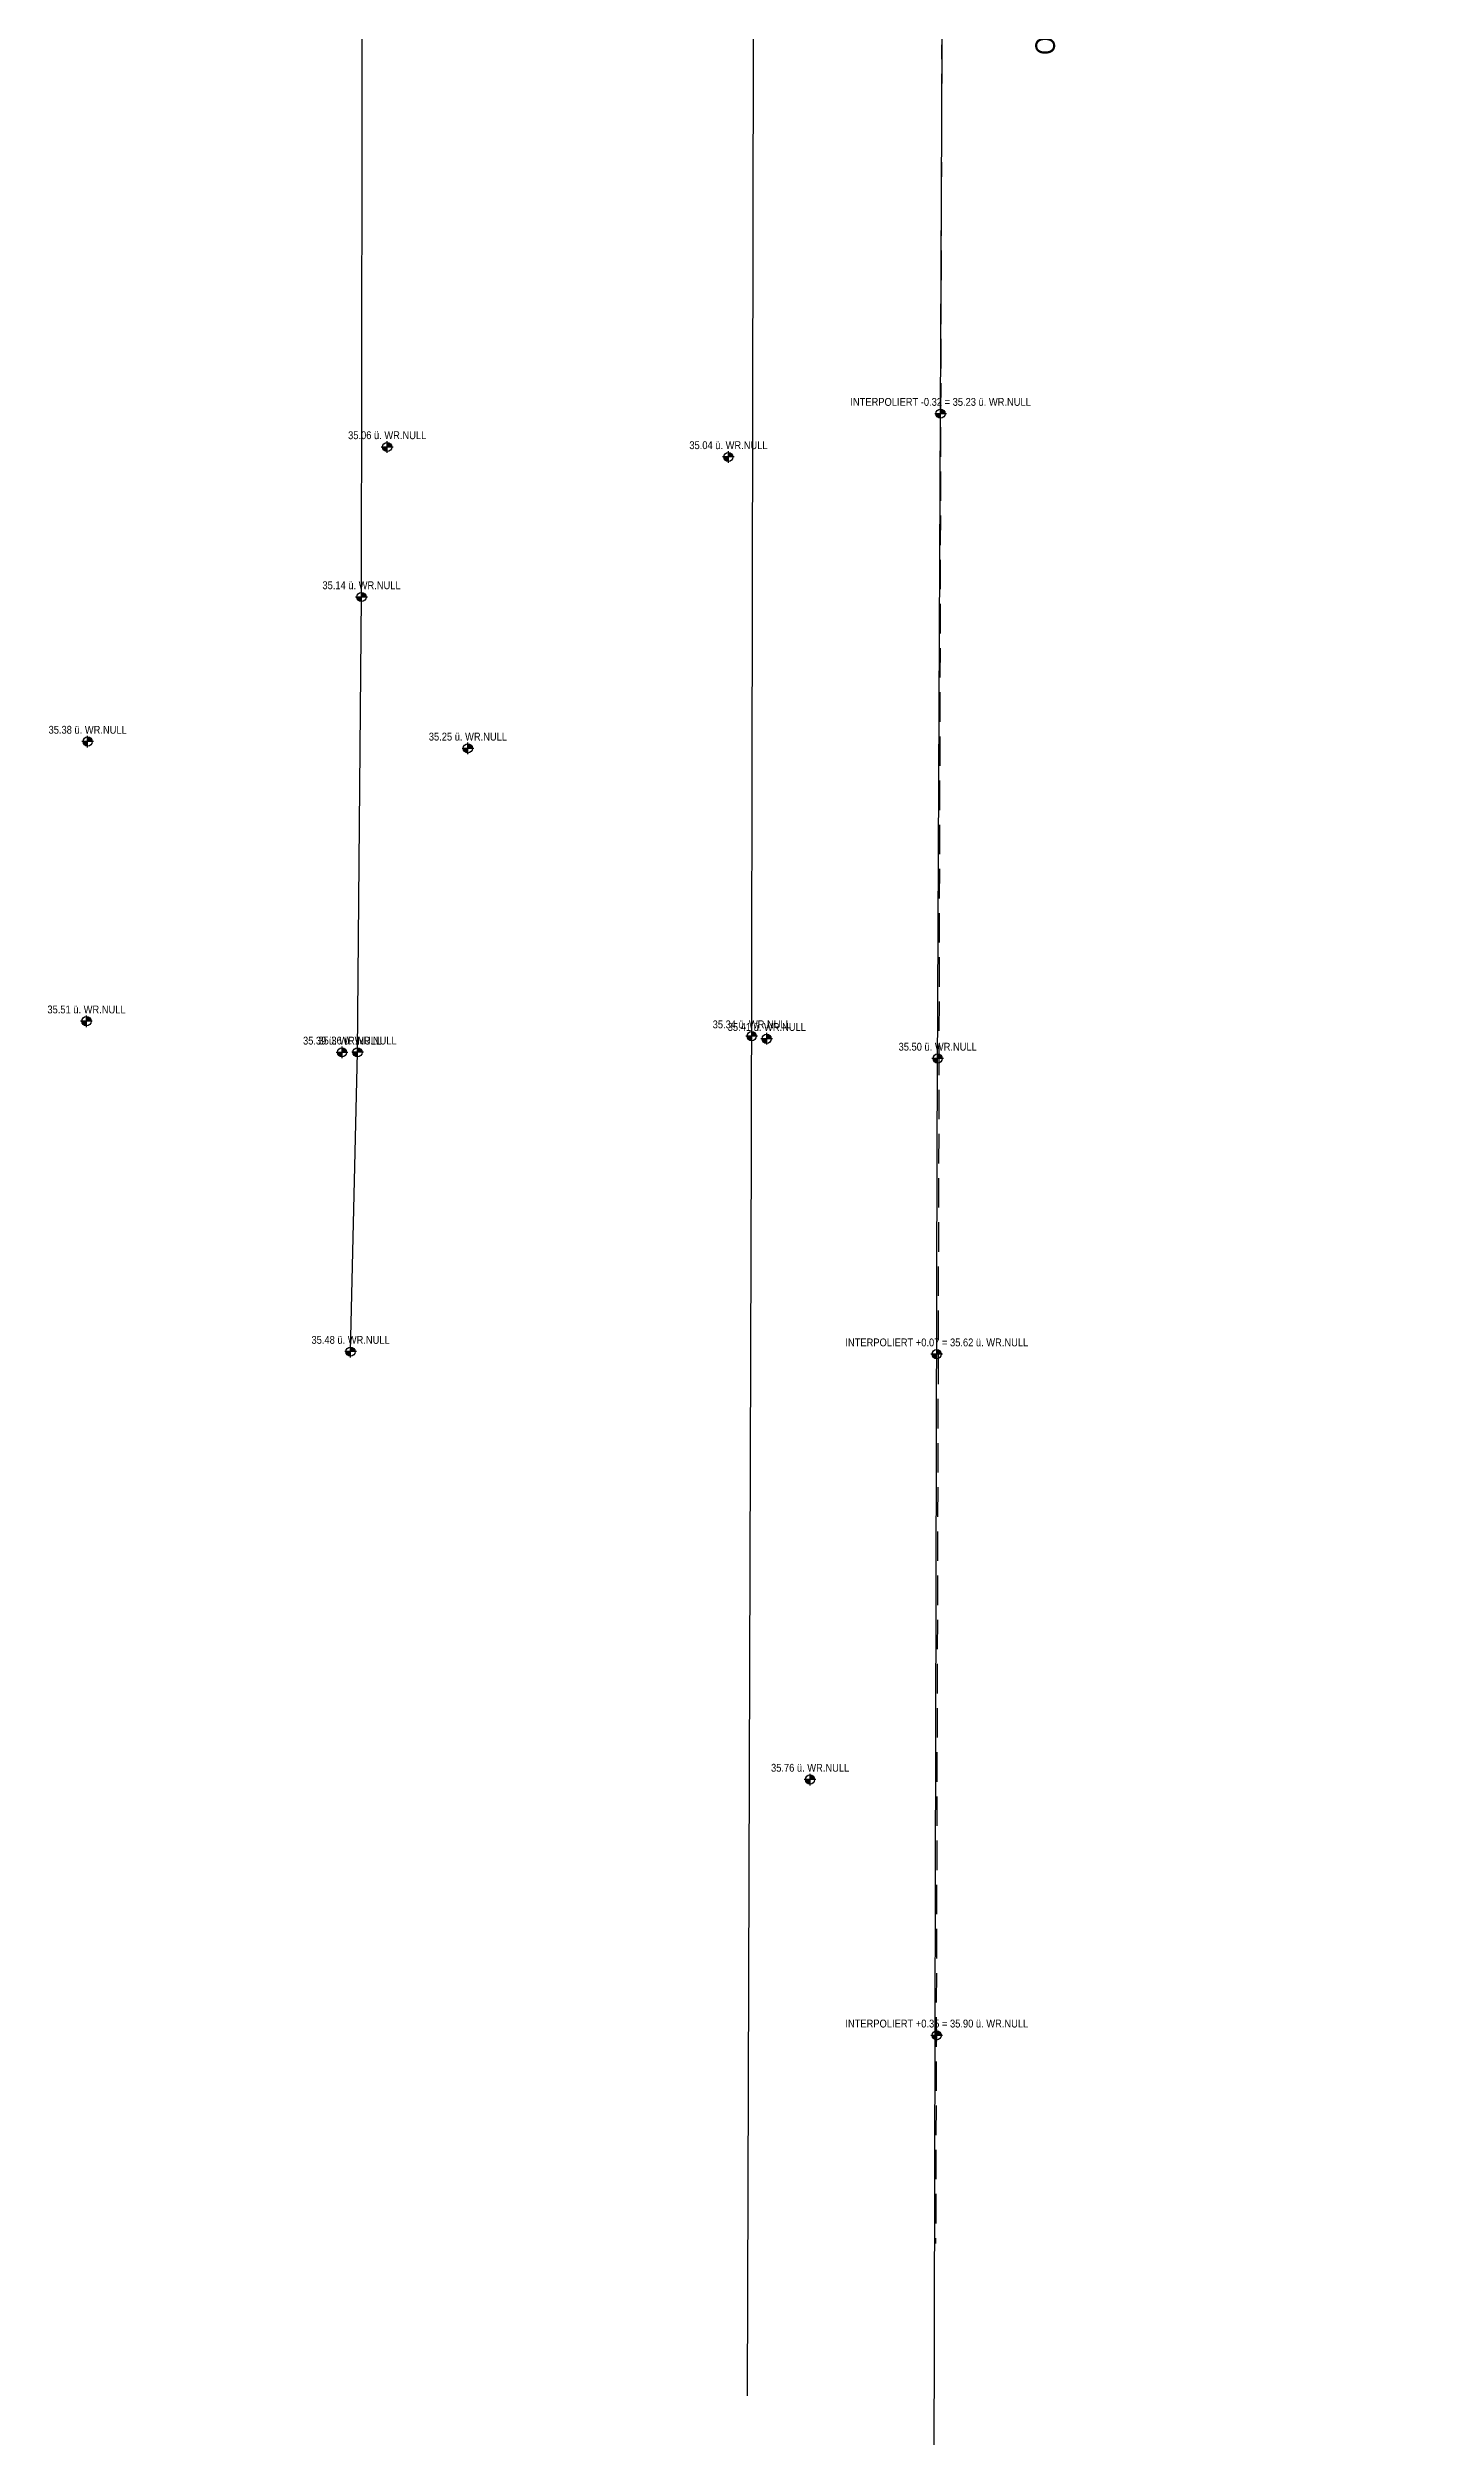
# Model space of a CAD drawing. Header units: millimetres. Extents: x 2639 to 2717, y 1476 to 1588.
# Drawn here: x 2639.19 to 2656.85, y 1497.49 to 1527.91 of the extents above; entities that cross this region are included whole.
import ezdxf
from ezdxf.enums import TextEntityAlignment as Align

# ---------------------------------------------------------------- set-up
doc = ezdxf.new("R2010")
doc.units = ezdxf.units.MM
doc.linetypes.add('HIDDEN2', pattern=[0.1875, 0.125, -0.0625])
doc.layers.add('00_HLP-G00-LEG-M0', color=6, linetype='Continuous', plot=False)
for name, color, linetype in [('01-BFL-G00-LEG-M0', 10, 'Continuous'), ('01-SYM-G00-Leg-M0', 8, 'Continuous'), ('01-TXT---------M0', 1, 'Continuous'), ('02-TWB-G00-LEG-M0', 5, 'Continuous'), ('09-SYM-G00-LEG-GEHSTEIG', 8, 'Continuous'), ('09-TXT-G00-LEG-M0', 8, 'Continuous')]:
    doc.layers.add(name, color=color, linetype=linetype)
doc.styles.add('ARIAL', font='arial.ttf', dxfattribs={"width": 0.85})

# ---------------------------------------------------------------- blocks, each defined once
blk = doc.blocks.new('01-HK1')
for p, q in [((-0.001, -0.074), (-0.001, 0.074)), ((0.074, 0), (-0.075, 0))]:
    blk.add_line(p, q)
blk.add_circle((-0.001, 0), 0.0586)
for points in [[(-0.001, 0.059), (0.041, 0.041), (-0.001, 0)], [(-0.001, 0), (0.058, 0), (0.041, 0.041)], [(-0.059, 0), (-0.042, -0.041), (-0.001, 0)], [(-0.042, -0.041), (-0.001, -0.059), (-0.001, 0)]]:
    blk.add_solid(points)
at = {"layer": '01-TXT---------M0', "color": 8, "style": 'ARIAL', "width": 0.85}
blk.add_attdef('HEIGHT', text='', height=0.1, dxfattribs=at).set_placement((0, 0.2), align=Align.TOP_CENTER)

msp = doc.modelspace()

# ---------------------------------------------------------------- linework, layer by layer
at = {"layer": '01-BFL-G00-LEG-M0', "linetype": 'HIDDEN2', "ltscale": 3}
msp.add_lwpolyline([(2650.718, 1581.1278), (2650.6785, 1550.8461), (2650.6784, 1550.7161), (2650.5861, 1532.6352), (2650.4966, 1499.9397)], dxfattribs=at)
at = {"layer": '02-TWB-G00-LEG-M0'}
msp.add_lwpolyline([(2650.4322, 1476.4136), (2650.518, 1513.8954), (2650.6017, 1532.5958), (2661.4512, 1532.669), (2661.2982, 1519.366), (2666.1498, 1519.3369), (2666.2258, 1523.2531), (2677.5891, 1523.2359), (2677.5891, 1523.2359), (2677.5741, 1511.5192), (2666.1411, 1511.5577), (2666.1845, 1515.6763), (2661.285, 1515.6906), (2661.2477, 1500.1887)], dxfattribs=at)
at = {"layer": '09-SYM-G00-LEG-GEHSTEIG'}
for points in [[(2648.1003, 1498.0022), (2648.1521, 1513.9023), (2648.1826, 1532.678), (2648.1991, 1550.7037), (2648.2273, 1565.7978)], [(2643.0436, 1511.3003), (2643.1322, 1515.1117), (2643.1826, 1520.9103), (2643.1982, 1532.5293), (2643.247, 1550.4258), (2643.2372, 1564.9723)]]:
    msp.add_lwpolyline(points, dxfattribs=at)

# ---------------------------------------------------------------- block references
at = {"layer": '00_HLP-G00-LEG-M0', "rotation": 4.1274855072e-05}
for p, values in [((2650.5598, 1523.2456), {'HEIGHT': 'INTERPOLIERT -0.32 = 35.23 ü. WR.NULL'}), ((2650.5114, 1511.2675), {'HEIGHT': 'INTERPOLIERT +0.07 = 35.62 ü. WR.NULL'}), ((2650.5114, 1502.5929), {'HEIGHT': 'INTERPOLIERT +0.35 = 35.90 ü. WR.NULL'})]:
    msp.add_blockref('01-HK1', p, dxfattribs=at).add_auto_attribs(values)
at = {"layer": '01-SYM-G00-Leg-M0', "rotation": 4.1274855072e-05}
for p, values in [((2643.5098, 1522.8211), {'HEIGHT': '35.06 ü. WR.NULL'}), ((2647.8571, 1522.6943), {'HEIGHT': '35.04 ü. WR.NULL'}), ((2643.1826, 1520.9103), {'HEIGHT': '35.14 ü. WR.NULL'}), ((2639.6939, 1519.0697), {'HEIGHT': '35.38 ü. WR.NULL'}), ((2644.5381, 1518.9826), {'HEIGHT': '35.25 ü. WR.NULL'}), ((2639.679, 1515.508), {'HEIGHT': '35.51 ü. WR.NULL'}), ((2648.154, 1515.318), {'HEIGHT': '35.34 ü. WR.NULL'}), ((2648.3456, 1515.2846), {'HEIGHT': '35.41 ü. WR.NULL'}), ((2642.9353, 1515.1111), {'HEIGHT': '35.39 ü. WR.NULL'}), ((2643.1322, 1515.1121), {'HEIGHT': '35.36 ü. WR.NULL'}), ((2650.5227, 1515.0334), {'HEIGHT': '35.50 ü. WR.NULL'}), ((2643.0436, 1511.2999), {'HEIGHT': '35.48 ü. WR.NULL'}), ((2648.8975, 1505.8505), {'HEIGHT': '35.76 ü. WR.NULL'})]:
    msp.add_blockref('01-HK1', p, dxfattribs=at).add_auto_attribs(values)

# ---------------------------------------------------------------- texts
at = {"layer": '09-TXT-G00-LEG-M0', "style": 'ARIAL', "width": 0.85}
msp.add_text('ON17', height=0.25, rotation=90.04654, dxfattribs=at).set_placement((2652.0167, 1527.816))

doc.saveas('drawing.dxf')
